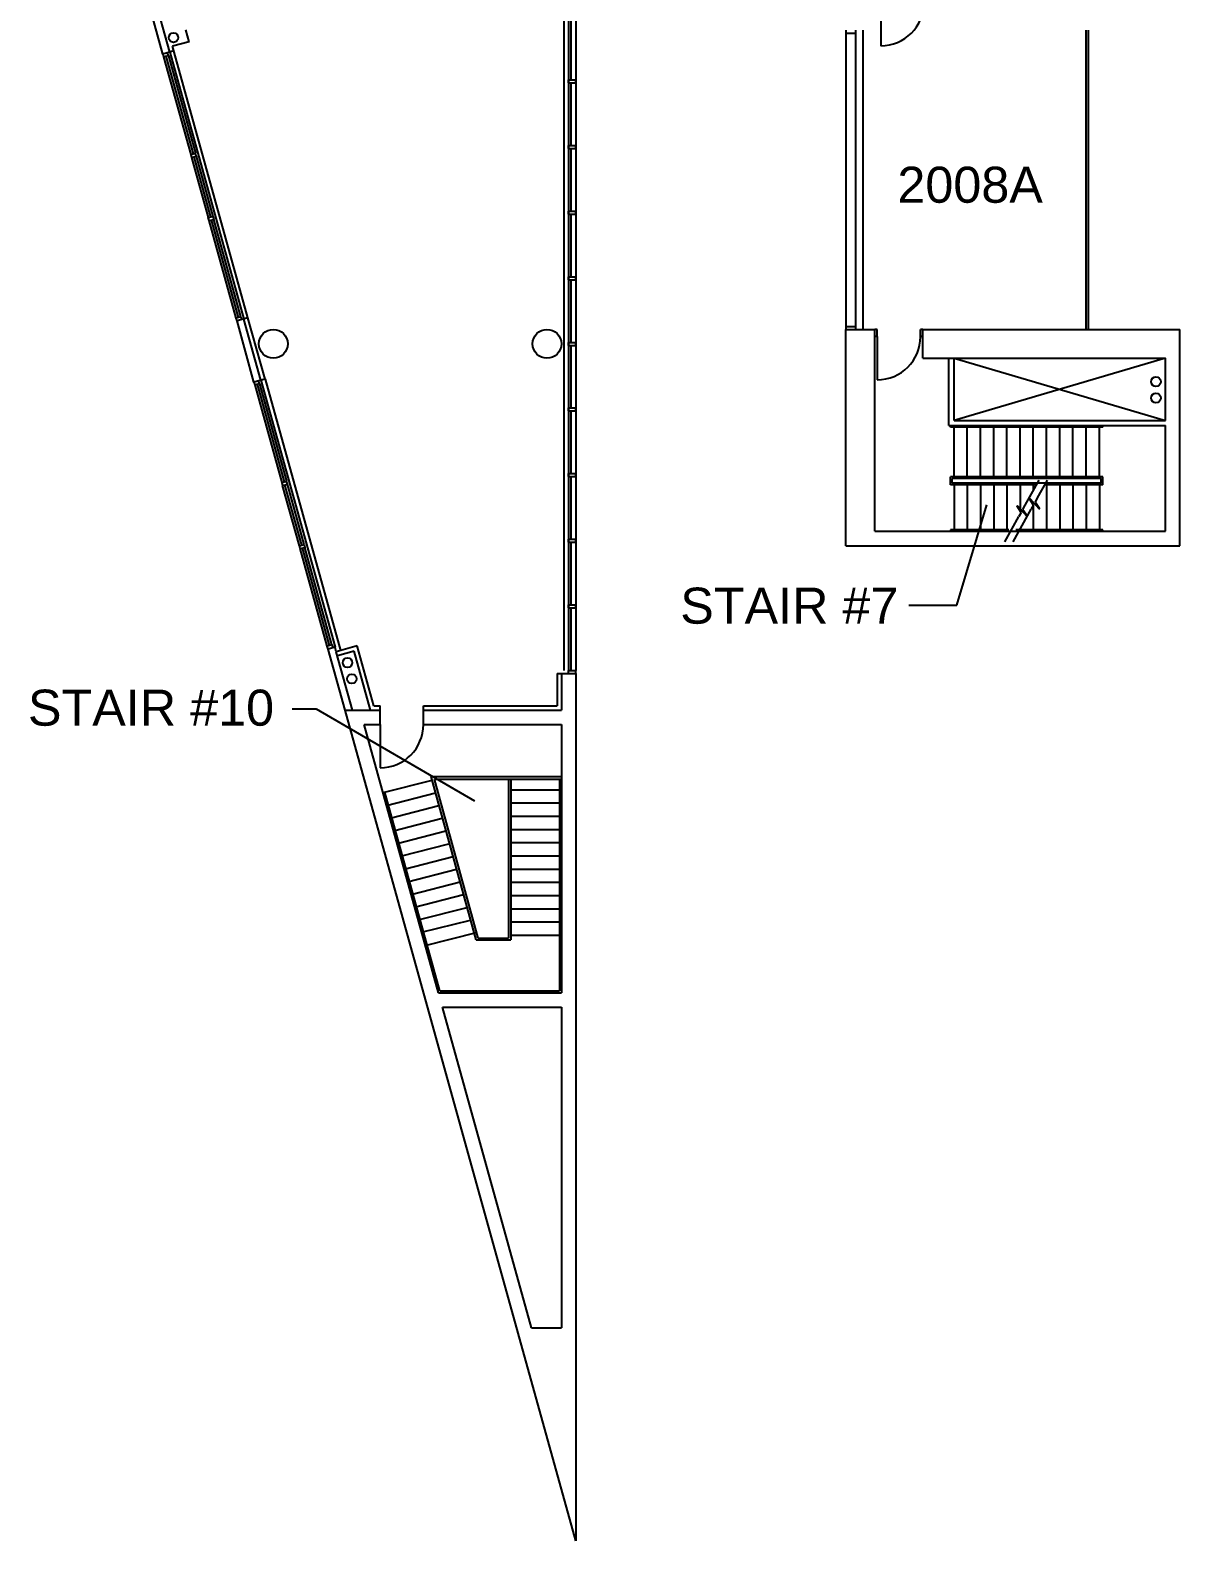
# Model space of a CAD drawing. Header units: inches. Extents: x 6 to 4363, y 5 to 3425.
# Drawn here: x 647 to 1604, y 5 to 1262 of the extents above; entities that cross this region are included whole.
import ezdxf

# ---------------------------------------------------------------- set-up
doc = ezdxf.new("R2010")
doc.units = ezdxf.units.IN
doc.header["$MEASUREMENT"] = 0
for name, color, linetype in [('A-DOOR', 4, 'Continuous'), ('A-FLOR-HRAL', 4, 'Continuous'), ('A-FLOR-STRS', 4, 'Continuous'), ('A-FLOR-TEXT', 7, 'Continuous'), ('A-GLAZ', 3, 'Continuous'), ('A-ROOF-OTLN', 6, 'Continuous'), ('A-WALL', 5, 'Continuous'), ('A-WALL-JAMB', 6, 'Continuous'), ('M-EQPM-EVTR', 4, 'Continuous'), ('S-COLS', 6, 'Continuous')]:
    doc.layers.add(name, color=color, linetype=linetype)
doc.styles.get("Standard").update_dxf_attribs({"font": 'arial.ttf'})

msp = doc.modelspace()

# ---------------------------------------------------------------- linework, layer by layer
at = {"color": 7}
for p, q in [((1477, 857.8), (1477.3, 857.8)), ((1477.3, 857.8), (1477.3, 858.1))]:
    msp.add_line(p, q, dxfattribs=at)
for centre in [(766.5, 1256), (1584.6, 969.6), (1584.6, 956), (911.4, 735.7), (915, 722.3)]:
    msp.add_circle(centre, 4)
at = {"layer": 'A-DOOR'}
for p, q in [((1355.5, 1285.1), (1355.5, 1249.1)), ((1352.5, 1007.1), (1352.5, 971.1)), ((938.6, 684.3), (938.6, 648.3))]:
    msp.add_line(p, q, dxfattribs=at)
for centre in [(1355.5, 1285.1), (1352.5, 1007.1), (938.6, 684.3)]:
    msp.add_arc(centre, 36, 270, 0, dxfattribs=at)
at = {"layer": 'A-FLOR-HRAL'}
for p, q in [((1326.5, 1262.1), (1326.5, 1013.1)), ((1326.5, 1262.1), (1326.5, 1259.6)), ((1326.5, 1259.6), (1326.5, 1015.6)), ((1326.5, 1259.6), (1334.5, 1259.6)), ((1334.5, 1262.1), (1334.5, 1259.6)), ((1334.5, 1259.6), (1334.5, 1015.6)), ((1340.5, 1262.1), (1340.5, 1013.1)), ((1326.5, 1015.6), (1326.5, 1013.1)), ((1326.5, 1015.6), (1334.5, 1015.6)), ((1334.5, 1015.6), (1334.5, 1013.1)), ((1413.5, 931.8), (1413.5, 933.1)), ((1540.5, 931.8), (1413.5, 931.8)), ((1540.5, 931.8), (1540.5, 933.1)), ((1540.5, 931.8), (1540.5, 933.1)), ((1540.5, 890.3), (1413.5, 890.3)), ((1413.5, 883.8), (1413.5, 890.3)), ((1485.4, 883.8), (1413.5, 883.8)), ((1539, 889.1), (1415, 889.1)), ((1415, 885.1), (1415, 889.1)), ((1539, 885.1), (1415, 885.1)), ((1540.5, 883.8), (1492.2, 883.8)), ((1539, 885.1), (1539, 889.1)), ((1540.5, 883.8), (1540.5, 890.3)), ((1462.1, 846.3), (1413.5, 846.3)), ((1413.5, 846.3), (1413.5, 845.1)), ((1540.5, 846.3), (1468, 846.3)), ((1540.5, 845.1), (1540.5, 846.3)), ((1018.5, 505.1), (981, 641)), ((981, 641), (1089.5, 641)), ((1020.2, 506.6), (983.8, 638.7)), ((983.8, 638.7), (1089.5, 638.7)), ((1045.5, 638.7), (1045.5, 506.6)), ((1047.5, 638.7), (1047.5, 505.1)), ((1088, 638.7), (1088, 462.6)), ((988.3, 462.6), (942.4, 628)), ((1018.5, 505.1), (1047.5, 505.1)), ((1020.2, 506.6), (1045.5, 506.6)), ((988.3, 462.6), (1088, 462.6))]:
    msp.add_line(p, q, dxfattribs=at)
at = {"layer": 'A-FLOR-STRS'}
for p, q in [((1416.5, 890.3), (1416.5, 931.8)), ((1427.5, 890.3), (1427.5, 931.8)), ((1438.5, 890.3), (1438.5, 931.8)), ((1449.5, 890.3), (1449.5, 931.8)), ((1460.5, 890.3), (1460.5, 931.8)), ((1471.5, 890.3), (1471.5, 931.8)), ((1482.5, 890.3), (1482.5, 931.8)), ((1493.5, 890.3), (1493.5, 931.8)), ((1504.5, 890.3), (1504.5, 931.8)), ((1515.5, 890.3), (1515.5, 931.8)), ((1526.5, 890.3), (1526.5, 931.8)), ((1537.5, 890.3), (1537.5, 931.8)), ((1416.5, 883.8), (1416.5, 846.3)), ((1427.5, 883.8), (1427.5, 846.3)), ((1438.5, 883.8), (1438.5, 846.3)), ((1449.5, 883.8), (1449.5, 846.3)), ((1460.5, 883.8), (1460.5, 846.3)), ((1471.5, 883.8), (1471.5, 863.6)), ((1475.7, 866.7), (1487.5, 887.7)), ((1482.5, 883.8), (1482.5, 878.8)), ((1486.1, 872.8), (1494.4, 887.7)), ((1493.5, 883.8), (1493.5, 846.3)), ((1504.5, 883.8), (1504.5, 846.3)), ((1515.5, 883.8), (1515.5, 846.3)), ((1526.5, 883.8), (1526.5, 846.3)), ((1537.5, 883.8), (1537.5, 846.3)), ((1479.3, 872.2), (1479.3, 872.5)), ((1479.3, 872.5), (1479.6, 872.5)), ((1482.7, 866.9), (1479.3, 872.2)), ((1479.6, 872.5), (1487.4, 863.9)), ((1484.2, 869.4), (1486.1, 872.8)), ((1484.2, 869.4), (1487.6, 864.2)), ((1458.8, 836.4), (1470.5, 857.4)), ((1465.6, 836.4), (1480.8, 863.6)), ((1469, 866.1), (1469, 866.4)), ((1469, 866.4), (1469.3, 866.4)), ((1472.4, 860.8), (1469, 866.1)), ((1469.3, 866.4), (1477, 857.8)), ((1472.4, 860.8), (1470.5, 857.4)), ((1473.8, 863.3), (1475.7, 866.7)), ((1473.8, 863.3), (1477.3, 858.1)), ((1482.7, 866.9), (1480.8, 863.6)), ((1482.5, 866.2), (1482.5, 846.3)), ((1487.4, 863.9), (1487.6, 863.9)), ((1487.6, 863.9), (1487.6, 864.2)), ((941.1, 627.7), (981.8, 638.1)), ((1047.5, 630), (1089.5, 630)), ((944, 617), (984.6, 627.5)), ((946.9, 606.4), (987.4, 616.8)), ((1047.5, 619), (1089.5, 619)), ((949.8, 595.8), (990.2, 606.2)), ((1047.5, 608), (1089.5, 608)), ((952.7, 585.2), (993.4, 595.7)), ((1047.5, 597), (1089.5, 597)), ((955.6, 574.6), (995.7, 584.9)), ((1047.5, 586), (1089.5, 586)), ((958.5, 564), (999.3, 574.5)), ((1047.5, 575), (1089.5, 575)), ((961.5, 553.4), (1002.2, 563.9)), ((964.4, 542.8), (1005.1, 553.3)), ((1047.5, 564), (1089.5, 564)), ((967.3, 532.2), (1008, 542.7)), ((1047.5, 553), (1089.5, 553)), ((1047.5, 542), (1089.5, 542)), ((970.3, 521.6), (1011, 532)), ((1047.5, 531), (1089.5, 531)), ((973.1, 511.4), (1013.9, 521.4)), ((1047.5, 520), (1089.5, 520)), ((976.1, 500.4), (1018.7, 511.3)), ((1047.5, 509), (1089.5, 509))]:
    msp.add_line(p, q, dxfattribs=at)
at = {"layer": 'A-FLOR-TEXT'}
for p, q in [((1418.9, 783.7), (1443.9, 867.1)), ((1378.8, 783.7), (1418.9, 783.7)), ((865.3, 697.4), (885.4, 697.4)), ((885.4, 697.4), (1017.1, 620.9))]:
    msp.add_line(p, q, dxfattribs=at)
at = {"layer": 'A-GLAZ'}
for p, q in [((1091.5, 1275.3), (1091.5, 729.3)), ((1095.5, 1275.3), (1095.5, 729.3)), ((1097.5, 1272.8), (1097.5, 1220.7)), ((1101.5, 1275.3), (1101.5, 729.3)), ((758.3, 1239.9), (780.9, 1158.7)), ((760.2, 1240.4), (782.8, 1159.2)), ((762.2, 1240.9), (784.7, 1159.8)), ((1097.5, 1218.2), (1097.5, 1166.1)), ((783.5, 1156.8), (797.4, 1106.6)), ((785.4, 1157.4), (799.3, 1107.1)), ((1097.5, 1163.6), (1097.5, 1111.5)), ((781.5, 1156.3), (795.5, 1106.1)), ((1097.5, 1109), (1097.5, 1056.9)), ((818.7, 1022.5), (796.2, 1103.7)), ((820.6, 1023), (798.1, 1104.2)), ((822.6, 1023.6), (800, 1104.7)), ((1097.5, 1054.4), (1097.5, 1002.3)), ((1097.5, 999.8), (1097.5, 947.7)), ((834.2, 966.9), (856.7, 885.7)), ((836.1, 967.4), (858.7, 886.2)), ((838, 967.9), (860.6, 886.8)), ((1097.5, 945.2), (1097.5, 893.1)), ((871.4, 833.1), (857.4, 883.3)), ((873.3, 833.6), (859.3, 883.8)), ((875.2, 834.1), (861.3, 884.4)), ((1097.5, 890.6), (1097.5, 838.5)), ((894.6, 749.5), (872, 830.7)), ((896.5, 750), (874, 831.2)), ((898.4, 750.6), (875.9, 831.7)), ((1097.5, 836), (1097.5, 783.9)), ((1097.5, 781.4), (1097.5, 729.3))]:
    msp.add_line(p, q, dxfattribs=at)
at = {"layer": 'A-ROOF-OTLN'}
for p, q in [((828.5, 1022.6), (765.7, 1248.7)), ((763.4, 1243.9), (825.2, 1021.7)), ((839.3, 970.9), (901, 748.7)), ((842.7, 971.8), (905.5, 745.8))]:
    msp.add_line(p, q, dxfattribs=at)
at = {"layer": 'A-WALL'}
for p, q in [((757.6, 1242.3), (743.5, 1293.1)), ((763.4, 1243.9), (749.3, 1294.7)), ((779.5, 1252.5), (776.7, 1262.5)), ((1526.5, 1013.1), (1526.5, 1262.1)), ((1528.5, 1013.1), (1528.5, 1262.1)), ((766.8, 1244.8), (757.6, 1242.3)), ((779.5, 1252.5), (765.7, 1248.7)), ((766.8, 1244.8), (765.7, 1248.7)), ((828.5, 1022.6), (819.4, 1020.1)), ((833.5, 969.3), (819.4, 1020.1)), ((839.3, 970.9), (825.2, 1021.7)), ((842.7, 971.8), (828.5, 1022.6)), ((1326.5, 833.1), (1326.5, 1013.1)), ((1326.5, 833.1), (1326.5, 1013.1)), ((1326.5, 833.1), (1326.5, 1013.1)), ((1326.5, 1013.1), (1350.5, 1013.1)), ((1352.5, 1013.1), (1350.5, 1013.1)), ((1350.5, 845.1), (1350.5, 1013.1)), ((1352.5, 1007.1), (1350.5, 1007.1)), ((1352.5, 1007.1), (1352.5, 1013.1)), ((1390.5, 1013.1), (1388.5, 1013.1)), ((1388.5, 1007.1), (1388.5, 1013.1)), ((1390.5, 1007.1), (1388.5, 1007.1)), ((1390.5, 989.1), (1390.5, 1013.1)), ((1390.5, 1013.1), (1604.5, 1013.1)), ((1604.5, 833.1), (1604.5, 1013.1)), ((1390.5, 989.1), (1592.5, 989.1)), ((1412.2, 933.1), (1412.2, 989.1)), ((1416.5, 937.3), (1416.5, 989.1)), ((1592.5, 937.3), (1592.5, 989.1)), ((842.7, 971.8), (833.5, 969.3)), ((1412.2, 933.1), (1592.5, 933.1)), ((1416.5, 937.3), (1592.5, 937.3)), ((1592.5, 845.1), (1592.5, 933.1)), ((1350.5, 845.1), (1592.5, 845.1)), ((1326.5, 833.1), (1604.5, 833.1)), ((901, 748.7), (895.3, 747.1)), ((909.4, 696.3), (895.3, 747.1)), ((902.1, 744.8), (901, 748.7)), ((919.5, 749.7), (902.1, 744.8)), ((915.6, 696.3), (902.1, 744.8)), ((917, 745.2), (903.1, 741.3)), ((930.6, 696.3), (917, 745.2)), ((933.3, 699.9), (919.5, 749.7)), ((1085.9, 726.8), (1101.5, 726.8)), ((1085.9, 726.8), (1085.9, 699.9)), ((1089.5, 726.8), (1089.5, 696.3)), ((1101.5, 726.8), (1101.5, 4.9)), ((1101.5, 4.9), (909.4, 696.3)), ((909.4, 696.3), (938.6, 696.3)), ((933.3, 699.9), (938.6, 699.9)), ((938.6, 684.3), (938.6, 699.9)), ((974.6, 684.3), (974.6, 699.9)), ((974.6, 699.9), (1085.9, 699.9)), ((974.6, 696.3), (1089.5, 696.3)), ((987.2, 461.1), (925.2, 684.3)), ((925.2, 684.3), (938.6, 684.3)), ((974.6, 684.3), (1089.5, 684.3)), ((1089.5, 684.3), (1089.5, 461.1)), ((987.2, 461.1), (1089.5, 461.1)), ((990.5, 449.1), (1089.5, 449.1)), ((1064.7, 182.1), (990.5, 449.1)), ((1089.5, 449.1), (1089.5, 182.1)), ((1064.7, 182.1), (1089.5, 182.1))]:
    msp.add_line(p, q, dxfattribs=at)
at = {"layer": 'A-WALL-JAMB'}
for p, q in [((757.6, 1242.3), (758.3, 1239.9)), ((762.2, 1240.9), (758.3, 1239.9)), ((762.2, 1240.9), (761.5, 1243.3)), ((1095.5, 1220.7), (1101.5, 1220.7)), ((1095.5, 1218.2), (1095.5, 1220.7)), ((1101.5, 1218.2), (1101.5, 1220.7)), ((1095.5, 1218.2), (1101.5, 1218.2)), ((780.9, 1158.7), (784.7, 1159.8)), ((780.9, 1158.7), (781.5, 1156.3)), ((781.5, 1156.3), (785.4, 1157.4)), ((785.4, 1157.4), (784.7, 1159.8)), ((1095.5, 1166.1), (1101.5, 1166.1)), ((1095.5, 1163.6), (1095.5, 1166.1)), ((1095.5, 1163.6), (1101.5, 1163.6)), ((1101.5, 1163.6), (1101.5, 1166.1)), ((795.5, 1106.1), (799.3, 1107.1)), ((799.3, 1107.1), (800, 1104.7)), ((1095.5, 1111.5), (1101.5, 1111.5)), ((1095.5, 1109), (1095.5, 1111.5)), ((1095.5, 1109), (1101.5, 1109)), ((1101.5, 1109), (1101.5, 1111.5)), ((796.2, 1103.7), (795.5, 1106.1)), ((796.2, 1103.7), (800, 1104.7)), ((1095.5, 1054.4), (1095.5, 1056.9)), ((1095.5, 1056.9), (1101.5, 1056.9)), ((1101.5, 1054.4), (1101.5, 1056.9)), ((1095.5, 1054.4), (1101.5, 1054.4)), ((822.6, 1023.6), (818.7, 1022.5)), ((819.4, 1020.1), (818.7, 1022.5)), ((822.6, 1023.6), (823.2, 1021.2)), ((1095.5, 1002.3), (1101.5, 1002.3)), ((1095.5, 999.8), (1095.5, 1002.3)), ((1095.5, 999.8), (1101.5, 999.8)), ((1101.5, 999.8), (1101.5, 1002.3)), ((833.5, 969.3), (834.2, 966.9)), ((838, 967.9), (837.4, 970.3)), ((838, 967.9), (834.2, 966.9)), ((1095.5, 947.7), (1101.5, 947.7)), ((1095.5, 945.2), (1095.5, 947.7)), ((1095.5, 945.2), (1101.5, 945.2)), ((1101.5, 945.2), (1101.5, 947.7)), ((1095.5, 893.1), (1101.5, 893.1)), ((1095.5, 890.6), (1095.5, 893.1)), ((1101.5, 890.6), (1101.5, 893.1)), ((856.7, 885.7), (860.6, 886.8)), ((856.7, 885.7), (857.4, 883.3)), ((857.4, 883.3), (861.3, 884.4)), ((861.3, 884.4), (860.6, 886.8)), ((1095.5, 890.6), (1101.5, 890.6)), ((871.4, 833.1), (875.2, 834.1)), ((872, 830.7), (871.4, 833.1)), ((872, 830.7), (875.9, 831.7)), ((875.2, 834.1), (875.9, 831.7)), ((1095.5, 838.5), (1101.5, 838.5)), ((1095.5, 836), (1095.5, 838.5)), ((1095.5, 836), (1101.5, 836)), ((1101.5, 836), (1101.5, 838.5)), ((1095.5, 781.4), (1095.5, 783.9)), ((1095.5, 783.9), (1101.5, 783.9)), ((1095.5, 781.4), (1101.5, 781.4)), ((1101.5, 781.4), (1101.5, 783.9)), ((898.4, 750.6), (894.6, 749.5)), ((895.3, 747.1), (894.6, 749.5)), ((898.4, 750.6), (899.1, 748.2)), ((1095.5, 726.8), (1095.5, 729.3)), ((1095.5, 729.3), (1101.5, 729.3)), ((1101.5, 726.8), (1101.5, 729.3))]:
    msp.add_line(p, q, dxfattribs=at)
at = {"layer": 'M-EQPM-EVTR'}
for p, q in [((1592.5, 989.1), (1416.5, 937.3)), ((1416.5, 989.1), (1592.5, 937.3))]:
    msp.add_line(p, q, dxfattribs=at)
at = {"layer": 'S-COLS'}
for centre in [(849.6, 1001.1), (1077.5, 1001.1)]:
    msp.add_circle(centre, 12, dxfattribs=at)

# ---------------------------------------------------------------- texts
at = {"layer": 'A-FLOR-TEXT'}
for s, p in [('2008A', (1369.3, 1118.5)), ('STAIR #7', (1188.5, 768.2)), ('STAIR #10', (645.3, 683.3))]:
    msp.add_text(s, height=30, dxfattribs=at).set_placement(p)

doc.saveas('drawing.dxf')
